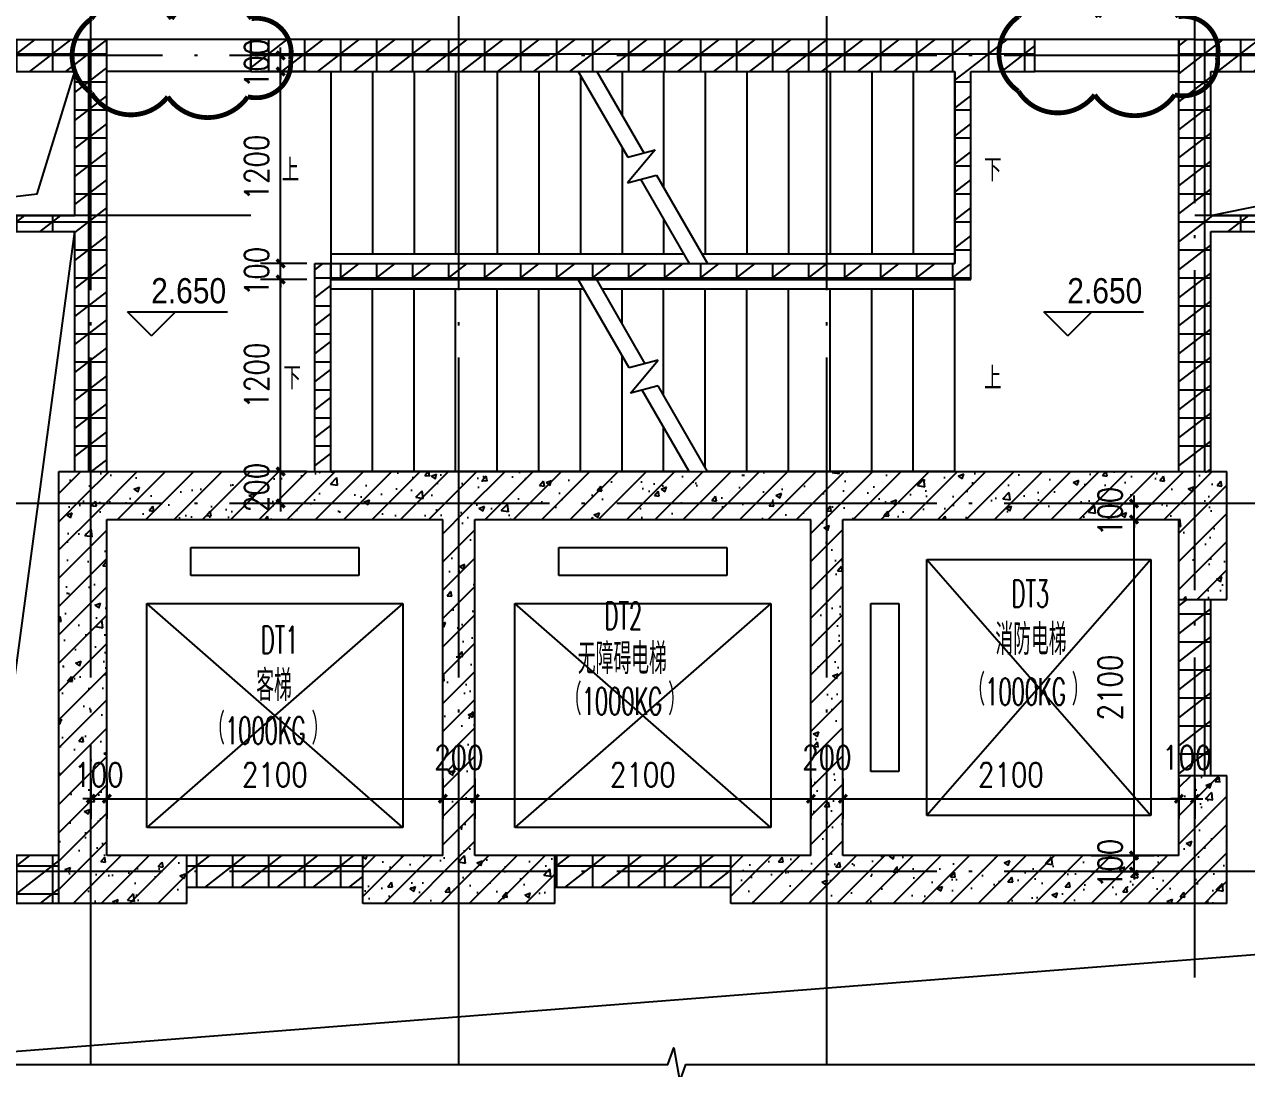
# Model space of a CAD drawing. Extents: x 718358 to 1668613, y -348838 to -159582.
# Drawn here: x 767048 to 774686, y -194992 to -188466 of the extents above; entities that cross this region are included whole.
import ezdxf

# ---------------------------------------------------------------- set-up
doc = ezdxf.new("R2010")
doc.units = 0
doc.header["$LTSCALE"] = 1000
doc.linetypes.add('DOTE', pattern=[2.42, 2, -0.2, 0.02, -0.2])
for name, color, linetype in [('变更', 6, 'Continuous'), ('建-墙体', 2, 'Continuous'), ('建-尺寸', 73, 'Continuous'), ('建-影线', 8, 'Continuous'), ('建-房间名', 7, 'Continuous'), ('建-柱子', 6, 'Continuous'), ('建-标高', 3, 'Continuous'), ('建-楼梯', 4, 'Continuous'), ('建-符号', 3, 'Continuous'), ('建-符号说明', 7, 'Continuous'), ('建-轴网', 14, 'DOTE'), ('建-门窗', 4, 'Continuous')]:
    doc.layers.add(name, color=color, linetype=linetype)
doc.styles.add('_TCH_DIM', font='gt单线西文.shx', dxfattribs={"width": 0.8, "bigfont": 'gt单线中文.shx'})
doc.styles.add('DIM_FONT', font='SIMPLEX.shx', dxfattribs={"width": 0.8, "bigfont": 'GBCBIG.shx'})
doc.dimstyles.new('DIMN50', dxfattribs={"dimscale": 0.5, "dimtxt": 300, "dimasz": 100, "dimexe": 250, "dimexo": 300, "dimgap": 150, "dimtad": 1, "dimdec": 0, "dimzin": 0, "dimdsep": 46, "dimtxsty": 'DIM_FONT', "dimblk": 'ARCHTICK', "dimcen": 0.09, "dimdle": 1, "dimclrt": 7, "dimazin": 2, "dimtfac": 1, "dimtdec": 0, "dimtix": 1, "dimtmove": 2, "dimatfit": 3, "dimldrblk": 'ARCHTICK', "dimfxl": 1, "dimtolj": 1, "dimtzin": 0, "dimarcsym": 0})
pattern_1 = [(0, (0, 0), (0, 175), []), (37.875, (200, 0), (-84.807639, 109.038328), []), (90, (200, 0), (-225, 1e-14), [])]
pattern_2 = [(45, (0, 0), (-88.388348, 88.388348), []), (50, (0, 0), (358.63009, -31.37607), [37.5, -412.5]), (355, (0, 0), (-69.37567, 376.09607), [30, -330]), (100.4514, (29.9, -2.6), (289.25469, 344.71977), [31.8701, -350.57106]), (46.1842, (0, 100), (533.62052, -82.7595), [56.25, -618.75]), (96.6356, (44.47, 93.1), (467.33135, 487.05894), [47.80514, -525.8565]), (351.1842, (0, 100), (467.33097, 487.0593), [45, -495]), (21, (50, 75), (298.45353, -201.30945), [37.5, -412.5]), (326, (50, 75), (121.65767, 362.57502), [30, -330]), (71.4514, (74.87, 58.22), (420.11131, 161.26525), [31.8701, -350.57106]), (37.5, (0, 0), (6.079928, 166.446927), [0, -326, 0, -335, 0, -331.25]), (7.5, (0, 0), (131.53477, 197.205856), [0, -191, 0, -318.5, 0, -126.25]), (327.5, (-111.5, 0), (266.911218, -11.277436), [0, -125, 0, -390, 0, -517.5]), (317.5, (-161.5, 0), (291.593085, 50.05249), [0, -162.5, 0, -259, 0, -367.5])]

# ---------------------------------------------------------------- blocks, each defined once
blk = doc.blocks.new('_ArchTick')
at = {"color": 0, "linetype": 'ByBlock', "const_width": 0.4}
blk.add_lwpolyline([(-0.5, -0.5), (0.5, 0.5)], dxfattribs=at)
blk = doc.blocks.new('*D991')
at = {"layer": 'Defpoints', "color": 0, "transparency": 16777216}
for p in [(767462.8, -193029.2), (767562.8, -193029.2), (767562.8, -193305.5)]:
    blk.add_point(p, dxfattribs=at)
at = {"layer": '建-尺寸', "color": 0, "lineweight": -2, "transparency": 16777216}
for p, q in [((767462.8, -193179.2), (767462.8, -193430.5)), ((767562.8, -193179.2), (767562.8, -193430.5)), ((767462.8, -193305.5), (767412.8, -193305.5)), ((767462.8, -193305.5), (767562.8, -193305.5)), ((767562.8, -193305.5), (767612.8, -193305.5))]:
    blk.add_line(p, q, dxfattribs=at)
at = {"layer": '建-尺寸', "color": 0, "lineweight": -2, "transparency": 16777216, "xscale": 50, "yscale": 50, "zscale": 50}
blk.add_blockref('_ArchTick', (767462.8, -193305.5), dxfattribs=at)
at = {"layer": '建-尺寸', "color": 0, "lineweight": -2, "transparency": 16777216, "xscale": 50, "yscale": 50, "zscale": 50, "rotation": 180}
blk.add_blockref('_ArchTick', (767562.8, -193305.5), dxfattribs=at)
at = {"layer": '建-尺寸', "color": 7, "transparency": 16777216, "insert": (767512.8, -193155.5), "char_height": 150, "attachment_point": 5, "style": 'DIM_FONT'}
blk.add_mtext('\\A1;100', dxfattribs=at)
blk = doc.blocks.new('*D992')
at = {"layer": 'Defpoints', "color": 0, "transparency": 16777216}
for p in [(767562.8, -193029.2), (769662.8, -193029.2), (769662.8, -193305.5)]:
    blk.add_point(p, dxfattribs=at)
at = {"layer": '建-尺寸', "color": 0, "lineweight": -2, "transparency": 16777216}
for p, q in [((767562.8, -193179.2), (767562.8, -193430.5)), ((769662.8, -193179.2), (769662.8, -193430.5)), ((767562.3, -193305.5), (769663.3, -193305.5))]:
    blk.add_line(p, q, dxfattribs=at)
at = {"layer": '建-尺寸', "color": 0, "lineweight": -2, "transparency": 16777216, "xscale": 50, "yscale": 50, "zscale": 50, "rotation": 180}
blk.add_blockref('_ArchTick', (767562.8, -193305.5), dxfattribs=at)
at = {"layer": '建-尺寸', "color": 0, "lineweight": -2, "transparency": 16777216, "xscale": 50, "yscale": 50, "zscale": 50}
blk.add_blockref('_ArchTick', (769662.8, -193305.5), dxfattribs=at)
at = {"layer": '建-尺寸', "color": 7, "transparency": 16777216, "insert": (768612.8, -193155.5), "char_height": 150, "attachment_point": 5, "style": 'DIM_FONT'}
blk.add_mtext('\\A1;2100', dxfattribs=at)
blk = doc.blocks.new('*D993')
at = {"layer": 'Defpoints', "color": 0, "transparency": 16777216}
for p in [(769662.8, -193029.2), (769862.8, -193029.2), (769862.8, -193305.5)]:
    blk.add_point(p, dxfattribs=at)
at = {"layer": '建-尺寸', "color": 0, "lineweight": -2, "transparency": 16777216}
for p, q in [((769662.8, -193179.2), (769662.8, -193430.5)), ((769862.8, -193179.2), (769862.8, -193430.5)), ((769662.3, -193305.5), (769863.3, -193305.5))]:
    blk.add_line(p, q, dxfattribs=at)
at = {"layer": '建-尺寸', "color": 0, "lineweight": -2, "transparency": 16777216, "xscale": 50, "yscale": 50, "zscale": 50, "rotation": 180}
blk.add_blockref('_ArchTick', (769662.8, -193305.5), dxfattribs=at)
at = {"layer": '建-尺寸', "color": 0, "lineweight": -2, "transparency": 16777216, "xscale": 50, "yscale": 50, "zscale": 50}
blk.add_blockref('_ArchTick', (769862.8, -193305.5), dxfattribs=at)
at = {"layer": '建-尺寸', "color": 7, "transparency": 16777216, "insert": (769762.8, -193048), "char_height": 150, "attachment_point": 5, "style": 'DIM_FONT'}
blk.add_mtext('\\A1;200', dxfattribs=at)
blk = doc.blocks.new('*D994')
at = {"layer": 'Defpoints', "color": 0, "transparency": 16777216}
for p in [(769862.8, -193029.2), (771962.8, -193029.2), (771962.8, -193305.5)]:
    blk.add_point(p, dxfattribs=at)
at = {"layer": '建-尺寸', "color": 0, "lineweight": -2, "transparency": 16777216}
for p, q in [((769862.8, -193179.2), (769862.8, -193430.5)), ((771962.8, -193179.2), (771962.8, -193430.5)), ((769862.3, -193305.5), (771963.3, -193305.5))]:
    blk.add_line(p, q, dxfattribs=at)
at = {"layer": '建-尺寸', "color": 0, "lineweight": -2, "transparency": 16777216, "xscale": 50, "yscale": 50, "zscale": 50, "rotation": 180}
blk.add_blockref('_ArchTick', (769862.8, -193305.5), dxfattribs=at)
at = {"layer": '建-尺寸', "color": 0, "lineweight": -2, "transparency": 16777216, "xscale": 50, "yscale": 50, "zscale": 50}
blk.add_blockref('_ArchTick', (771962.8, -193305.5), dxfattribs=at)
at = {"layer": '建-尺寸', "color": 7, "transparency": 16777216, "insert": (770912.8, -193155.5), "char_height": 150, "attachment_point": 5, "style": 'DIM_FONT'}
blk.add_mtext('\\A1;2100', dxfattribs=at)
blk = doc.blocks.new('*D995')
at = {"layer": 'Defpoints', "color": 0, "transparency": 16777216}
for p in [(771962.8, -193029.2), (772162.8, -193029.2), (772162.8, -193305.5)]:
    blk.add_point(p, dxfattribs=at)
at = {"layer": '建-尺寸', "color": 0, "lineweight": -2, "transparency": 16777216}
for p, q in [((771962.8, -193179.2), (771962.8, -193430.5)), ((772162.8, -193179.2), (772162.8, -193430.5)), ((771962.3, -193305.5), (772163.3, -193305.5))]:
    blk.add_line(p, q, dxfattribs=at)
at = {"layer": '建-尺寸', "color": 0, "lineweight": -2, "transparency": 16777216, "xscale": 50, "yscale": 50, "zscale": 50, "rotation": 180}
blk.add_blockref('_ArchTick', (771962.8, -193305.5), dxfattribs=at)
at = {"layer": '建-尺寸', "color": 0, "lineweight": -2, "transparency": 16777216, "xscale": 50, "yscale": 50, "zscale": 50}
blk.add_blockref('_ArchTick', (772162.8, -193305.5), dxfattribs=at)
at = {"layer": '建-尺寸', "color": 7, "transparency": 16777216, "insert": (772062.8, -193048), "char_height": 150, "attachment_point": 5, "style": 'DIM_FONT'}
blk.add_mtext('\\A1;200', dxfattribs=at)
blk = doc.blocks.new('*D996')
at = {"layer": 'Defpoints', "color": 0, "transparency": 16777216}
for p in [(772162.8, -193029.2), (774262.8, -193029.2), (774262.8, -193305.5)]:
    blk.add_point(p, dxfattribs=at)
at = {"layer": '建-尺寸', "color": 0, "lineweight": -2, "transparency": 16777216}
for p, q in [((772162.8, -193179.2), (772162.8, -193430.5)), ((774262.8, -193179.2), (774262.8, -193430.5)), ((772162.3, -193305.5), (774263.3, -193305.5))]:
    blk.add_line(p, q, dxfattribs=at)
at = {"layer": '建-尺寸', "color": 0, "lineweight": -2, "transparency": 16777216, "xscale": 50, "yscale": 50, "zscale": 50, "rotation": 180}
blk.add_blockref('_ArchTick', (772162.8, -193305.5), dxfattribs=at)
at = {"layer": '建-尺寸', "color": 0, "lineweight": -2, "transparency": 16777216, "xscale": 50, "yscale": 50, "zscale": 50}
blk.add_blockref('_ArchTick', (774262.8, -193305.5), dxfattribs=at)
at = {"layer": '建-尺寸', "color": 7, "transparency": 16777216, "insert": (773212.8, -193155.5), "char_height": 150, "attachment_point": 5, "style": 'DIM_FONT'}
blk.add_mtext('\\A1;2100', dxfattribs=at)
blk = doc.blocks.new('*D997')
at = {"layer": 'Defpoints', "color": 0, "transparency": 16777216}
for p in [(774262.8, -193029.2), (774362.8, -193029.2), (774362.8, -193305.5)]:
    blk.add_point(p, dxfattribs=at)
at = {"layer": '建-尺寸', "color": 0, "lineweight": -2, "transparency": 16777216}
for p, q in [((774262.8, -193179.2), (774262.8, -193430.5)), ((774362.8, -193179.2), (774362.8, -193430.5)), ((774262.8, -193305.5), (774212.8, -193305.5)), ((774262.8, -193305.5), (774362.8, -193305.5)), ((774362.8, -193305.5), (774412.8, -193305.5))]:
    blk.add_line(p, q, dxfattribs=at)
at = {"layer": '建-尺寸', "color": 0, "lineweight": -2, "transparency": 16777216, "xscale": 50, "yscale": 50, "zscale": 50}
blk.add_blockref('_ArchTick', (774262.8, -193305.5), dxfattribs=at)
at = {"layer": '建-尺寸', "color": 0, "lineweight": -2, "transparency": 16777216, "xscale": 50, "yscale": 50, "zscale": 50, "rotation": 180}
blk.add_blockref('_ArchTick', (774362.8, -193305.5), dxfattribs=at)
at = {"layer": '建-尺寸', "color": 7, "transparency": 16777216, "insert": (774312.8, -193048), "char_height": 150, "attachment_point": 5, "style": 'DIM_FONT'}
blk.add_mtext('\\A1;100', dxfattribs=at)
blk = doc.blocks.new('*D998')
at = {"layer": 'Defpoints', "color": 0, "transparency": 16777216}
for p in [(773565, -193660.3), (773982.3, -193660.3), (773565, -193760.4)]:
    blk.add_point(p, dxfattribs=at)
at = {"layer": '建-尺寸', "color": 0, "lineweight": -2, "transparency": 16777216}
for p, q in [((773982.3, -193660.3), (773982.3, -193610.3)), ((773715, -193660.3), (774107.3, -193660.3)), ((773982.3, -193760.4), (773982.3, -193660.3)), ((773715, -193760.4), (774107.3, -193760.4)), ((773982.3, -193760.4), (773982.3, -193810.4))]:
    blk.add_line(p, q, dxfattribs=at)
at = {"layer": '建-尺寸', "color": 0, "lineweight": -2, "transparency": 16777216, "xscale": 50, "yscale": 50, "zscale": 50}
for p, rotation in [((773982.3, -193660.3), 270), ((773982.3, -193760.4), 90)]:
    blk.add_blockref('_ArchTick', p, dxfattribs=dict(at, rotation=rotation))
at = {"layer": '建-尺寸', "color": 7, "transparency": 16777216, "insert": (773832.3, -193710.4), "char_height": 150, "attachment_point": 5, "rotation": 90, "style": 'DIM_FONT'}
blk.add_mtext('\\A1;100', dxfattribs=at)
blk = doc.blocks.new('*D999')
at = {"layer": 'Defpoints', "color": 0, "transparency": 16777216}
for p in [(773565, -191560.3), (773982.3, -191560.3), (773565, -193660.3)]:
    blk.add_point(p, dxfattribs=at)
at = {"layer": '建-尺寸', "color": 0, "lineweight": -2, "transparency": 16777216}
for p, q in [((773715, -191560.3), (774107.3, -191560.3)), ((773982.3, -193660.8), (773982.3, -191559.8)), ((773715, -193660.3), (774107.3, -193660.3))]:
    blk.add_line(p, q, dxfattribs=at)
at = {"layer": '建-尺寸', "color": 0, "lineweight": -2, "transparency": 16777216, "xscale": 50, "yscale": 50, "zscale": 50}
for p, rotation in [((773982.3, -191560.3), 90), ((773982.3, -193660.3), 270)]:
    blk.add_blockref('_ArchTick', p, dxfattribs=dict(at, rotation=rotation))
at = {"layer": '建-尺寸', "color": 7, "transparency": 16777216, "insert": (773832.3, -192610.3), "char_height": 150, "attachment_point": 5, "rotation": 90, "style": 'DIM_FONT'}
blk.add_mtext('\\A1;2100', dxfattribs=at)
blk = doc.blocks.new('*D1000')
at = {"layer": 'Defpoints', "color": 0, "transparency": 16777216}
for p in [(773565, -191460.1), (773982.3, -191460.1), (773565, -191560.3)]:
    blk.add_point(p, dxfattribs=at)
at = {"layer": '建-尺寸', "color": 0, "lineweight": -2, "transparency": 16777216}
for p, q in [((773715, -191460.1), (774107.3, -191460.1)), ((773982.3, -191460.1), (773982.3, -191410.1)), ((773982.3, -191560.3), (773982.3, -191460.1)), ((773715, -191560.3), (774107.3, -191560.3)), ((773982.3, -191560.3), (773982.3, -191610.3))]:
    blk.add_line(p, q, dxfattribs=at)
at = {"layer": '建-尺寸', "color": 0, "lineweight": -2, "transparency": 16777216, "xscale": 50, "yscale": 50, "zscale": 50}
for p, rotation in [((773982.3, -191460.1), 270), ((773982.3, -191560.3), 90)]:
    blk.add_blockref('_ArchTick', p, dxfattribs=dict(at, rotation=rotation))
at = {"layer": '建-尺寸', "color": 7, "transparency": 16777216, "insert": (773832.3, -191510.2), "char_height": 150, "attachment_point": 5, "rotation": 90, "style": 'DIM_FONT'}
blk.add_mtext('\\A1;100', dxfattribs=at)
blk = doc.blocks.new('*D1002')
at = {"layer": 'Defpoints', "color": 0, "transparency": 16777216}
for p in [(768649.1, -188660.1), (768962.8, -188660.1), (768962.8, -188760.1)]:
    blk.add_point(p, dxfattribs=at)
at = {"layer": '建-尺寸', "color": 0, "lineweight": -2, "transparency": 16777216}
for p, q in [((768649.1, -188660.1), (768649.1, -188610.1)), ((768812.8, -188660.1), (768524.1, -188660.1)), ((768649.1, -188760.1), (768649.1, -188660.1)), ((768812.8, -188760.1), (768524.1, -188760.1)), ((768649.1, -188760.1), (768649.1, -188810.1))]:
    blk.add_line(p, q, dxfattribs=at)
at = {"layer": '建-尺寸', "color": 0, "lineweight": -2, "transparency": 16777216, "xscale": 50, "yscale": 50, "zscale": 50}
for p, rotation in [((768649.1, -188660.1), 270), ((768649.1, -188760.1), 90)]:
    blk.add_blockref('_ArchTick', p, dxfattribs=dict(at, rotation=rotation))
at = {"layer": '建-尺寸', "color": 7, "transparency": 16777216, "insert": (768499.1, -188710.1), "char_height": 150, "attachment_point": 5, "rotation": 90, "style": 'DIM_FONT'}
blk.add_mtext('\\A1;100', dxfattribs=at)
blk = doc.blocks.new('*D1003')
at = {"layer": 'Defpoints', "color": 0, "transparency": 16777216}
for p in [(768649.1, -188760.1), (768962.8, -188760.1), (768962.8, -189960.1)]:
    blk.add_point(p, dxfattribs=at)
at = {"layer": '建-尺寸', "color": 0, "lineweight": -2, "transparency": 16777216}
for p, q in [((768812.8, -188760.1), (768524.1, -188760.1)), ((768649.1, -189960.6), (768649.1, -188759.6)), ((768812.8, -189960.1), (768524.1, -189960.1))]:
    blk.add_line(p, q, dxfattribs=at)
at = {"layer": '建-尺寸', "color": 0, "lineweight": -2, "transparency": 16777216, "xscale": 50, "yscale": 50, "zscale": 50}
for p, rotation in [((768649.1, -188760.1), 90), ((768649.1, -189960.1), 270)]:
    blk.add_blockref('_ArchTick', p, dxfattribs=dict(at, rotation=rotation))
at = {"layer": '建-尺寸', "color": 7, "transparency": 16777216, "insert": (768499.1, -189360.1), "char_height": 150, "attachment_point": 5, "rotation": 90, "style": 'DIM_FONT'}
blk.add_mtext('\\A1;1200', dxfattribs=at)
blk = doc.blocks.new('*D1004')
at = {"layer": 'Defpoints', "color": 0, "transparency": 16777216}
for p in [(768649.1, -189960.1), (768962.8, -189960.1), (768962.8, -190060.1)]:
    blk.add_point(p, dxfattribs=at)
at = {"layer": '建-尺寸', "color": 0, "lineweight": -2, "transparency": 16777216}
for p, q in [((768649.1, -189960.1), (768649.1, -189910.1)), ((768812.8, -189960.1), (768524.1, -189960.1)), ((768649.1, -190060.1), (768649.1, -189960.1)), ((768812.8, -190060.1), (768524.1, -190060.1)), ((768649.1, -190060.1), (768649.1, -190110.1))]:
    blk.add_line(p, q, dxfattribs=at)
at = {"layer": '建-尺寸', "color": 0, "lineweight": -2, "transparency": 16777216, "xscale": 50, "yscale": 50, "zscale": 50}
for p, rotation in [((768649.1, -189960.1), 270), ((768649.1, -190060.1), 90)]:
    blk.add_blockref('_ArchTick', p, dxfattribs=dict(at, rotation=rotation))
at = {"layer": '建-尺寸', "color": 7, "transparency": 16777216, "insert": (768499.1, -190010.1), "char_height": 150, "attachment_point": 5, "rotation": 90, "style": 'DIM_FONT'}
blk.add_mtext('\\A1;100', dxfattribs=at)
blk = doc.blocks.new('*D1005')
at = {"layer": 'Defpoints', "color": 0, "transparency": 16777216}
for p in [(768649.1, -190060.1), (768962.8, -190060.1), (768962.8, -191260.3)]:
    blk.add_point(p, dxfattribs=at)
at = {"layer": '建-尺寸', "color": 0, "lineweight": -2, "transparency": 16777216}
for p, q in [((768812.8, -190060.1), (768524.1, -190060.1)), ((768649.1, -191260.8), (768649.1, -190059.6)), ((768812.8, -191260.3), (768524.1, -191260.3))]:
    blk.add_line(p, q, dxfattribs=at)
at = {"layer": '建-尺寸', "color": 0, "lineweight": -2, "transparency": 16777216, "xscale": 50, "yscale": 50, "zscale": 50}
for p, rotation in [((768649.1, -190060.1), 90), ((768649.1, -191260.3), 270)]:
    blk.add_blockref('_ArchTick', p, dxfattribs=dict(at, rotation=rotation))
at = {"layer": '建-尺寸', "color": 7, "transparency": 16777216, "insert": (768499.1, -190660.2), "char_height": 150, "attachment_point": 5, "rotation": 90, "style": 'DIM_FONT'}
blk.add_mtext('\\A1;1200', dxfattribs=at)
blk = doc.blocks.new('*D1006')
at = {"layer": 'Defpoints', "color": 0, "transparency": 16777216}
for p in [(768649.1, -191260.3), (768962.8, -191260.3), (768962.8, -191460.1)]:
    blk.add_point(p, dxfattribs=at)
at = {"layer": '建-尺寸', "color": 0, "lineweight": -2, "transparency": 16777216}
for p, q in [((768649.1, -191260.3), (768649.1, -191210.3)), ((768812.8, -191260.3), (768524.1, -191260.3)), ((768649.1, -191460.1), (768649.1, -191260.3)), ((768812.8, -191460.1), (768524.1, -191460.1)), ((768649.1, -191460.1), (768649.1, -191510.1))]:
    blk.add_line(p, q, dxfattribs=at)
at = {"layer": '建-尺寸', "color": 0, "lineweight": -2, "transparency": 16777216, "xscale": 50, "yscale": 50, "zscale": 50}
for p, rotation in [((768649.1, -191260.3), 270), ((768649.1, -191460.1), 90)]:
    blk.add_blockref('_ArchTick', p, dxfattribs=dict(at, rotation=rotation))
at = {"layer": '建-尺寸', "color": 7, "transparency": 16777216, "insert": (768499.1, -191360.2), "char_height": 150, "attachment_point": 5, "rotation": 90, "style": 'DIM_FONT'}
blk.add_mtext('\\A1;200', dxfattribs=at)

msp = doc.modelspace()

# ---------------------------------------------------------------- hatches: boundary and pattern name
at = {"layer": '建-影线'}
h = msp.add_hatch(dxfattribs=at)
h.set_pattern_fill('空心砖', color=256, scale=50, style=0)
h.set_pattern_definition(pattern_1)
h.paths.add_polyline_path([(766762.8, -188560.1), (766762.8, -188760.1), (767362.8, -188760.1), (767462.8, -188693.5), (767462.8, -188560.1)])
h = msp.add_hatch(dxfattribs=at)
h.set_pattern_fill('空心砖', color=256, scale=50, style=0)
h.set_pattern_definition(pattern_1)
h.paths.add_polyline_path([(767562.8, -188760.1), (767562.8, -188560.1), (767462.8, -188560.1), (767462.8, -188693.5)])
h = msp.add_hatch(dxfattribs=at)
h.set_pattern_fill('空心砖', color=256, scale=50, style=0)
h.set_pattern_definition(pattern_1)
h.paths.add_polyline_path([(772862.8, -188560.1), (768462.8, -188560.1), (768462.8, -188760.1), (772862.8, -188760.1), (772896.2, -188693.5)])
h = msp.add_hatch(dxfattribs=at)
h.set_pattern_fill('空心砖', color=256, scale=50, style=0)
h.set_pattern_definition(pattern_1)
h.paths.add_polyline_path([(772962.8, -188760.1), (773362.8, -188760.1), (773362.8, -188560.1), (772862.8, -188560.1), (772896.2, -188693.5)])
h = msp.add_hatch(dxfattribs=at)
h.set_pattern_fill('空心砖', color=256, scale=50, style=0)
h.set_pattern_definition(pattern_1)
h.paths.add_polyline_path([(774362.8, -188560.1), (774262.8, -188560.1), (774262.8, -188760.1), (774362.8, -188693.5)])
h = msp.add_hatch(dxfattribs=at)
h.set_pattern_fill('空心砖', color=256, scale=50, style=0)
h.set_pattern_definition(pattern_1)
h.paths.add_polyline_path([(774362.8, -188693.5), (774462.8, -188760.1), (775262.8, -188760.1), (775329.5, -188693.5), (775362.8, -188560.1), (774362.8, -188560.1)])
h = msp.add_hatch(dxfattribs=at)
h.set_pattern_fill('空心砖', color=256, scale=50, style=0)
h.set_pattern_definition(pattern_1)
h.paths.add_polyline_path([(767429.5, -189693.5), (767562.8, -189660.1), (767562.8, -188760.1), (767462.8, -188693.5), (767362.8, -188760.1), (767362.8, -189660.1)])
h = msp.add_hatch(dxfattribs=at)
h.set_pattern_fill('空心砖', color=256, scale=50, style=0)
h.set_pattern_definition(pattern_1)
h.paths.add_polyline_path([(772862.8, -189960.1), (772962.8, -190060.1), (772962.8, -188760.1), (772896.2, -188693.5), (772862.8, -188760.1)])
h = msp.add_hatch(dxfattribs=at)
h.set_pattern_fill('空心砖', color=256, scale=50, style=0)
h.set_pattern_definition(pattern_1)
h.paths.add_polyline_path([(774396.2, -189693.5), (774462.8, -189660.1), (774462.8, -188760.1), (774362.8, -188693.5), (774262.8, -188760.1), (774262.8, -189660.1)])
h = msp.add_hatch(dxfattribs=at)
h.set_pattern_fill('空心砖', color=256, scale=50, style=0)
h.set_pattern_definition(pattern_1)
h.paths.add_polyline_path([(765962.8, -189660.1), (765962.8, -189760.1), (767362.8, -189760.1), (767429.5, -189693.5), (767362.8, -189660.1)])
h = msp.add_hatch(dxfattribs=at)
h.set_pattern_fill('空心砖', color=256, scale=50, style=0)
h.set_pattern_definition(pattern_1)
h.paths.add_polyline_path([(767362.8, -191260.3), (767562.8, -191260.3), (767562.8, -189660.1), (767429.5, -189693.5), (767362.8, -189760.1)])
h = msp.add_hatch(dxfattribs=at)
h.set_pattern_fill('空心砖', color=256, scale=50, style=0)
h.set_pattern_definition(pattern_1)
h.paths.add_polyline_path([(774262.8, -191260.3), (774462.8, -191260.3), (774462.8, -189760.1), (774396.2, -189693.5), (774262.8, -189660.1)])
h = msp.add_hatch(dxfattribs=at)
h.set_pattern_fill('空心砖', color=256, scale=50, style=0)
h.set_pattern_definition(pattern_1)
h.paths.add_polyline_path([(774396.2, -189693.5), (774462.8, -189760.1), (775362.8, -189760.1), (775329.5, -189693.5), (775262.8, -189660.1), (774462.8, -189660.1)])
h = msp.add_hatch(dxfattribs=at)
h.set_pattern_fill('空心砖', color=256, scale=50, style=0)
h.set_pattern_definition(pattern_1)
h.paths.add_polyline_path([(768862.8, -191260.3), (768962.8, -191260.3), (768962.8, -189960.1), (768862.8, -189960.1)])
h = msp.add_hatch(dxfattribs=at)
h.set_pattern_fill('空心砖', color=256, scale=50, style=0)
h.set_pattern_definition(pattern_1)
h.paths.add_polyline_path([(768962.8, -190060.1), (772962.8, -190060.1), (772862.8, -189960.1), (768962.8, -189960.1)])
h = msp.add_hatch(dxfattribs=at)
h.set_pattern_fill('钢筋混凝土', color=256, scale=50, style=0)
h.set_pattern_definition(pattern_2)
h.paths.add_polyline_path([(767262.8, -193960.3), (767562.8, -193660.3), (767562.8, -191560.3), (767262.8, -191260.3)])
h = msp.add_hatch(dxfattribs=at)
h.set_pattern_fill('钢筋混凝土', color=256, scale=50, style=0)
h.set_pattern_definition(pattern_2)
h.paths.add_polyline_path([(767262.8, -191260.3), (767562.8, -191560.3), (768862.8, -191560.3), (768862.8, -191260.3)])
h = msp.add_hatch(dxfattribs=at)
h.set_pattern_fill('钢筋混凝土', color=256, scale=50, style=0)
h.set_pattern_definition(pattern_2)
h.paths.add_polyline_path([(768862.8, -191260.3), (768862.8, -191560.3), (769662.8, -191560.3), (769762.9, -191460.3), (769763.1, -191260.3)])
h = msp.add_hatch(dxfattribs=at)
h.set_pattern_fill('钢筋混凝土', color=256, scale=50, style=0)
h.set_pattern_definition(pattern_2)
h.paths.add_polyline_path([(769762.9, -191460.3), (769862.8, -191560.3), (771962.8, -191560.3), (772062.9, -191460.3), (772063.1, -191260.3), (769763.1, -191260.3)])
h = msp.add_hatch(dxfattribs=at)
h.set_pattern_fill('钢筋混凝土', color=256, scale=50, style=0)
h.set_pattern_definition(pattern_2)
h.paths.add_polyline_path([(772062.9, -191460.3), (772162.8, -191560.3), (774262.8, -191560.3), (774562.8, -191260.3), (772063.1, -191260.3)])
h = msp.add_hatch(dxfattribs=at)
h.set_pattern_fill('钢筋混凝土', color=256, scale=50, style=0)
h.set_pattern_definition(pattern_2)
h.paths.add_polyline_path([(774562.8, -192060.1), (774562.8, -191260.3), (774262.8, -191560.3), (774262.8, -192060.1)])
h = msp.add_hatch(dxfattribs=at)
h.set_pattern_fill('钢筋混凝土', color=256, scale=50, style=0)
h.set_pattern_definition(pattern_2)
h.paths.add_polyline_path([(769762.9, -193760.3), (769862.8, -193660.3), (769862.8, -191560.3), (769762.9, -191460.3), (769662.8, -191560.3), (769662.8, -193660.3)])
h = msp.add_hatch(dxfattribs=at)
h.set_pattern_fill('钢筋混凝土', color=256, scale=50, style=0)
h.set_pattern_definition(pattern_2)
h.paths.add_polyline_path([(772062.9, -193760.3), (772162.8, -193660.3), (772162.8, -191560.3), (772062.9, -191460.3), (771962.8, -191560.3), (771962.8, -193660.3)])
h = msp.add_hatch(dxfattribs=at)
h.set_pattern_fill('空心砖', color=256, scale=50, style=0)
h.set_pattern_definition(pattern_1)
h.paths.add_polyline_path([(774262.8, -193160.1), (774462.8, -193160.1), (774462.8, -192060.1), (774262.8, -192060.1)])
h = msp.add_hatch(dxfattribs=at)
h.set_pattern_fill('钢筋混凝土', color=256, scale=50, style=0)
h.set_pattern_definition(pattern_2)
h.paths.add_polyline_path([(774262.8, -193660.3), (774562.8, -193960.3), (774562.8, -193160.1), (774262.8, -193160.1)])
h = msp.add_hatch(dxfattribs=at)
h.set_pattern_fill('空心砖', color=256, scale=50, style=0)
h.set_pattern_definition(pattern_1)
h.paths.add_polyline_path([(765962.8, -193660.1), (765962.8, -193960.1), (767262.8, -193960.1), (767262.8, -193660.1)])
h = msp.add_hatch(dxfattribs=at)
h.set_pattern_fill('钢筋混凝土', color=256, scale=50, style=0)
h.set_pattern_definition(pattern_2)
h.paths.add_polyline_path([(768062.8, -193660.3), (767562.8, -193660.3), (767262.8, -193960.3), (768062.8, -193960.3)])
h = msp.add_hatch(dxfattribs=at)
h.set_pattern_fill('空心砖', color=256, scale=50, style=0)
h.set_pattern_definition(pattern_1)
h.paths.add_polyline_path([(769162.8, -193860.3), (769162.8, -193660.3), (768062.8, -193660.3), (768062.8, -193860.3)])
h = msp.add_hatch(dxfattribs=at)
h.set_pattern_fill('钢筋混凝土', color=256, scale=50, style=0)
h.set_pattern_definition(pattern_2)
h.paths.add_polyline_path([(769762.9, -193760.3), (769662.8, -193660.3), (769162.8, -193660.3), (769162.8, -193960.3), (769763.1, -193960.3)])
h = msp.add_hatch(dxfattribs=at)
h.set_pattern_fill('钢筋混凝土', color=256, scale=50, style=0)
h.set_pattern_definition(pattern_2)
h.paths.add_polyline_path([(770362.8, -193660.3), (769862.8, -193660.3), (769762.9, -193760.3), (769763.1, -193960.3), (770362.8, -193960.3)])
h = msp.add_hatch(dxfattribs=at)
h.set_pattern_fill('空心砖', color=256, scale=50, style=0)
h.set_pattern_definition(pattern_1)
h.paths.add_polyline_path([(771462.8, -193860.3), (771462.8, -193660.3), (770362.8, -193660.3), (770362.8, -193860.3)])
h = msp.add_hatch(dxfattribs=at)
h.set_pattern_fill('钢筋混凝土', color=256, scale=50, style=0)
h.set_pattern_definition(pattern_2)
h.paths.add_polyline_path([(772062.9, -193760.3), (771962.8, -193660.3), (771462.8, -193660.3), (771462.8, -193960.3), (772063.1, -193960.3)])
h = msp.add_hatch(dxfattribs=at)
h.set_pattern_fill('钢筋混凝土', color=256, scale=50, style=0)
h.set_pattern_definition(pattern_2)
h.paths.add_polyline_path([(774562.8, -193960.3), (774262.8, -193660.3), (772162.8, -193660.3), (772062.9, -193760.3), (772063.1, -193960.3)])

# ---------------------------------------------------------------- linework, layer by layer
at = {"layer": '变更', "const_width": 30}
for points in [[(773259.5, -188418, -0.520567), (773759.5, -188418, -0.520567), (774259.5, -188418, -0.520567), (774504, -188673.5, -0.520567), (774236.5, -188906, -0.520567), (773736.5, -188906, -0.520567), (773259.5, -188883, -0.520567)], [(767466.5, -188430, -0.520567), (767966.5, -188430, -0.520567), (768466.5, -188430, -0.520567), (768711, -188685.5, -0.520567), (768443.5, -188918, -0.520567), (767943.5, -188918, -0.520567), (767466.5, -188895, -0.520567)]]:
    msp.add_lwpolyline(points, format="xyb", close=True, dxfattribs=at)
at = {"layer": '建-墙体'}
for p, q in [((766762.8, -188560.1), (767462.8, -188560.1)), ((767562.8, -188560.1), (767462.8, -188560.1)), ((768462.8, -188560.1), (767562.8, -188560.1)), ((767562.8, -188760.1), (767562.8, -188560.1)), ((772862.8, -188560.1), (768462.8, -188560.1)), ((768462.8, -188560.1), (768462.8, -188760.1)), ((773362.8, -188560.1), (772862.8, -188560.1)), ((774262.8, -188560.1), (773362.8, -188560.1)), ((773362.8, -188760.1), (773362.8, -188560.1)), ((774362.8, -188560.1), (774262.8, -188560.1)), ((774262.8, -188560.1), (774262.8, -188760.1)), ((774362.8, -188560.1), (775362.8, -188560.1)), ((766762.8, -188760.1), (767362.8, -188760.1)), ((767362.8, -189660.1), (767362.8, -188760.1)), ((768462.8, -188760.1), (767562.8, -188760.1)), ((767562.8, -189660.1), (767562.8, -188760.1)), ((768462.8, -188760.1), (772862.8, -188760.1)), ((772862.8, -189960.1), (772862.8, -188760.1)), ((772962.8, -190060.1), (772962.8, -188760.1)), ((772962.8, -188760.1), (773362.8, -188760.1)), ((774262.8, -188760.1), (773362.8, -188760.1)), ((774262.8, -189660.1), (774262.8, -188760.1)), ((774462.8, -189660.1), (774462.8, -188760.1)), ((774462.8, -188760.1), (775262.8, -188760.1)), ((765962.8, -189660.1), (767362.8, -189660.1)), ((767562.8, -191260.3), (767562.8, -189660.1)), ((774262.8, -191260.3), (774262.8, -189660.1)), ((774462.8, -189660.1), (775262.8, -189660.1)), ((765962.8, -189760.1), (767362.8, -189760.1)), ((767362.8, -191260.3), (767362.8, -189760.1)), ((774462.8, -191260.3), (774462.8, -189760.1)), ((774462.8, -189760.1), (775362.8, -189760.1)), ((768862.8, -191260.3), (768862.8, -189960.1)), ((768862.8, -189960.1), (768962.8, -189960.1)), ((768962.8, -189960.1), (772862.8, -189960.1)), ((768962.8, -189960.1), (768962.8, -190060.1)), ((768962.8, -191260.3), (768962.8, -189960.1)), ((768962.8, -190060.1), (772962.8, -190060.1)), ((774262.8, -193160.1), (774262.8, -192060.1)), ((774462.8, -193160.1), (774462.8, -192060.1)), ((767262.8, -193660.1), (765962.8, -193660.1)), ((769162.8, -193660.3), (768062.8, -193660.3)), ((771462.8, -193660.3), (770362.8, -193660.3)), ((769162.8, -193860.3), (768062.8, -193860.3)), ((771462.8, -193860.3), (770362.8, -193860.3)), ((767262.8, -193960.1), (765962.8, -193960.1))]:
    msp.add_line(p, q, dxfattribs=at)
at = {"layer": '建-影线'}
for points in [[(765985.1, -189660.1), (767128, -189524), (767362.8, -188760.1)], [(774462.8, -189660.1), (775126.4, -189524), (775262.8, -188760.1)], [(776462.8, -189760.1), (775590.3, -194213.9), (765962.7, -194967.3)], [(765962.8, -193660.1), (766873.8, -193384.7), (767362.8, -189760.1)]]:
    msp.add_lwpolyline(points, dxfattribs=at)
at = {"layer": '建-柱子'}
for p, q in [((767262.8, -193960.3), (767262.8, -191260.3)), ((767262.8, -191260.3), (768862.8, -191260.3)), ((768862.8, -191260.3), (769763.1, -191260.3)), ((769763.1, -191260.3), (772063.1, -191260.3)), ((772063.1, -191260.3), (774562.8, -191260.3)), ((774562.8, -192060.1), (774562.8, -191260.3)), ((767562.8, -193660.3), (767562.8, -191560.3)), ((767562.8, -191560.3), (768862.8, -191560.3)), ((768862.8, -191560.3), (769662.8, -191560.3)), ((769662.8, -193660.3), (769662.8, -191560.3)), ((769862.8, -193660.3), (769862.8, -191560.3)), ((769862.8, -191560.3), (771962.8, -191560.3)), ((771962.8, -193660.3), (771962.8, -191560.3)), ((772162.8, -193660.3), (772162.8, -191560.3)), ((772162.8, -191560.3), (774262.8, -191560.3)), ((774262.8, -192060.1), (774262.8, -191560.3)), ((774262.8, -192060.1), (774562.8, -192060.1)), ((774262.8, -193660.3), (774262.8, -193160.1)), ((774262.8, -193160.1), (774562.8, -193160.1)), ((774562.8, -193960.3), (774562.8, -193160.1)), ((768062.8, -193660.3), (767562.8, -193660.3)), ((768062.8, -193960.3), (768062.8, -193660.3)), ((769662.8, -193660.3), (769162.8, -193660.3)), ((769162.8, -193960.3), (769162.8, -193660.3)), ((770362.8, -193660.3), (769862.8, -193660.3)), ((770362.8, -193960.3), (770362.8, -193660.3)), ((771962.8, -193660.3), (771462.8, -193660.3)), ((771462.8, -193960.3), (771462.8, -193660.3)), ((774262.8, -193660.3), (772162.8, -193660.3)), ((768062.8, -193960.3), (767262.8, -193960.3)), ((769763.1, -193960.3), (769162.8, -193960.3)), ((770362.8, -193960.3), (769763.1, -193960.3)), ((772063.1, -193960.3), (771462.8, -193960.3)), ((774562.8, -193960.3), (772063.1, -193960.3))]:
    msp.add_line(p, q, dxfattribs=at)
at = {"layer": '建-标高'}
for p, q in [((767842.8, -190411.5), (767692.8, -190261.5)), ((767692.8, -190261.5), (768316.1, -190261.5)), ((767842.8, -190411.5), (767992.8, -190261.5)), ((773568.5, -190411.5), (773418.5, -190261.5)), ((773418.5, -190261.5), (774041.8, -190261.5)), ((773568.5, -190411.5), (773718.5, -190261.5))]:
    msp.add_line(p, q, dxfattribs=at)
at = {"layer": '建-楼梯'}
for p, q in [((768962.8, -188760.1), (770508.7, -188760.1)), ((768962.8, -188760.1), (768962.8, -189900.1)), ((769222.8, -188760.1), (769222.8, -189900.1)), ((769482.8, -188760.1), (769482.8, -189900.1)), ((769742.8, -188760.1), (769742.8, -189900.1)), ((770002.8, -188760.1), (770002.8, -189900.1)), ((770262.8, -188760.1), (770262.8, -189900.1)), ((770508.7, -188760.1), (770817.9, -189295.7)), ((770522.8, -188784.6), (770522.8, -189900.1)), ((770624.2, -188760.1), (772862.8, -188760.1)), ((770624.2, -188760.1), (770917.9, -189268.9)), ((770782.8, -188760.1), (770782.8, -189035)), ((771042.8, -188760.1), (771042.8, -189485.3)), ((771302.8, -188760.1), (771302.8, -189900.1)), ((771562.8, -188760.1), (771562.8, -189900.1)), ((771822.8, -188760.1), (771822.8, -189900.1)), ((772082.8, -188760.1), (772082.8, -189900.1)), ((772342.8, -188760.1), (772342.8, -189900.1)), ((772602.8, -188760.1), (772602.8, -189900.1)), ((772862.8, -188760.1), (772862.8, -189900.1)), ((770782.8, -189235), (770782.8, -189900.1)), ((770990.3, -189249.5), (770817.4, -189455.6)), ((770817.9, -189295.7), (770990.3, -189249.5)), ((770817.4, -189455.6), (770997.8, -189407.2)), ((770997.8, -189407.2), (771317, -189960.1)), ((770897.8, -189434), (771201.5, -189960.1)), ((771042.8, -189685.3), (771042.8, -189900.1)), ((768962.8, -189900.1), (768962.8, -189960.1)), ((768962.8, -189900.1), (771166.9, -189900.1)), ((768962.8, -189900.1), (768962.8, -189960.1)), ((771282.3, -189900.1), (772862.8, -189900.1)), ((772862.8, -189900.1), (772862.8, -189960.1)), ((772862.8, -189900.1), (772862.8, -189960.1)), ((768962.8, -189960.1), (771201.5, -189960.1)), ((768962.8, -189960.1), (771201.5, -189960.1)), ((771317, -189960.1), (772862.8, -189960.1)), ((771317, -189960.1), (772862.8, -189960.1)), ((770508.7, -190060.1), (768962.8, -190060.1)), ((768962.8, -190120.1), (768962.8, -190060.1)), ((770508.7, -190060.1), (768962.8, -190060.1)), ((768962.8, -190120.1), (768962.8, -190060.1)), ((770827.9, -190613), (770508.7, -190060.1)), ((772862.8, -190060.1), (770624.2, -190060.1)), ((770927.9, -190586.2), (770624.2, -190060.1)), ((772862.8, -190060.1), (770624.2, -190060.1)), ((772862.8, -190120.1), (772862.8, -190060.1)), ((772862.8, -190120.1), (772862.8, -190060.1)), ((768962.8, -191260.1), (768962.8, -190120.1)), ((770543.3, -190120.1), (768962.8, -190120.1)), ((769222.8, -191260.1), (769222.8, -190120.1)), ((769482.8, -191260.1), (769482.8, -190120.1)), ((769742.8, -191260.1), (769742.8, -190120.1)), ((770002.8, -191260.1), (770002.8, -190120.1)), ((770262.8, -191260.1), (770262.8, -190120.1)), ((770522.8, -191260.1), (770522.8, -190120.1)), ((772862.8, -190120.1), (770658.8, -190120.1)), ((770782.8, -190335), (770782.8, -190120.1)), ((771042.8, -190785.3), (771042.8, -190120.1)), ((771302.8, -191235.6), (771302.8, -190120.1)), ((771562.8, -191260.1), (771562.8, -190120.1)), ((771822.8, -191260.1), (771822.8, -190120.1)), ((772082.8, -191260.1), (772082.8, -190120.1)), ((772342.8, -191260.1), (772342.8, -190120.1)), ((772602.8, -191260.1), (772602.8, -190120.1)), ((772862.8, -191260.1), (772862.8, -190120.1)), ((770782.8, -191260.1), (770782.8, -190535)), ((771008.3, -190564.7), (770827.9, -190613)), ((770835.4, -190770.7), (771008.3, -190564.7)), ((771007.7, -190724.5), (770835.4, -190770.7)), ((771201.5, -191260.1), (770907.7, -190751.3)), ((771317, -191260.1), (771007.7, -190724.5)), ((771042.8, -191260.1), (771042.8, -190985.3)), ((771201.5, -191260.1), (768962.8, -191260.1)), ((772862.8, -191260.1), (771317, -191260.1)), ((768087.8, -191910.1), (768087.8, -191735.1)), ((768087.8, -191735.1), (769137.8, -191735.1)), ((769137.8, -191735.1), (769137.8, -191910.1)), ((770387.8, -191910.1), (770387.8, -191735.1)), ((770387.8, -191735.1), (771437.8, -191735.1)), ((771437.8, -191735.1), (771437.8, -191910.1)), ((772687.8, -191810.1), (774087.8, -191810.1)), ((772687.8, -193410.1), (772687.8, -191810.1)), ((772687.8, -191810.1), (774087.8, -193410.1)), ((774087.8, -191810.1), (772687.8, -193410.1)), ((774087.8, -191810.1), (774087.8, -193410.1)), ((769137.8, -191910.1), (768087.8, -191910.1)), ((771437.8, -191910.1), (770387.8, -191910.1)), ((767812.8, -193485.1), (767812.8, -192085.1)), ((767812.8, -192085.1), (769412.8, -192085.1)), ((769412.8, -192085.1), (767812.8, -193485.1)), ((769412.8, -193485.1), (767812.8, -192085.1)), ((769412.8, -192085.1), (769412.8, -193485.1)), ((770112.8, -193485.1), (770112.8, -192085.1)), ((770112.8, -192085.1), (771712.8, -192085.1)), ((771712.8, -192085.1), (770112.8, -193485.1)), ((771712.8, -193485.1), (770112.8, -192085.1)), ((771712.8, -192085.1), (771712.8, -193485.1)), ((772337.8, -192085.1), (772512.8, -192085.1)), ((772337.8, -193135.1), (772337.8, -192085.1)), ((772512.8, -192085.1), (772512.8, -193135.1)), ((772512.8, -193135.1), (772337.8, -193135.1)), ((774087.8, -193410.1), (772687.8, -193410.1)), ((769412.8, -193485.1), (767812.8, -193485.1)), ((771712.8, -193485.1), (770112.8, -193485.1))]:
    msp.add_line(p, q, dxfattribs=at)
at = {"layer": '建-符号'}
for points in [[(768832.8, -189360.1, 0, 0, 0), (770632.8, -189360.1, 40, 0, 0), (770782.8, -189360.1, 0, 0, 0)], [(772992.8, -189360.1, 0, 0, 0), (771192.8, -189360.1, 40, 0, 0), (771042.8, -189360.1, 0, 0, 0)], [(768832.8, -190660.1, 0, 0, 0), (770632.8, -190660.1, 40, 0, 0), (770782.8, -190660.1, 0, 0, 0)], [(772992.8, -190660.1, 0, 0, 0), (771192.8, -190660.1, 40, 0, 0), (771042.8, -190660.1, 0, 0, 0)]]:
    msp.add_lwpolyline(points, format="xyseb", dxfattribs=at)
msp.add_lwpolyline([(764659.5, -194967.3), (771068.4, -194967.3), (771106.7, -194862.3), (771143.7, -195072.3), (771180.9, -194967.3), (777589.9, -194967.3)], dxfattribs=at)
at = {"layer": '建-轴网'}
for p, q in [((767462.8, -194967.3), (767462.8, -188052.4)), ((769762.8, -194967.3), (769762.8, -188052.4)), ((772062.8, -194967.3), (772062.8, -188052.4)), ((774362.8, -194422.3), (774362.8, -188052.4)), ((777589.9, -188660.1), (764659.5, -188660.1)), ((768462.8, -189660.1), (764762.8, -189660.1)), ((777445.7, -189660.1), (774362.8, -189660.1)), ((777589.9, -191460.1), (764659.5, -191460.1)), ((777589.9, -193760.1), (764659.5, -193760.1))]:
    msp.add_line(p, q, dxfattribs=at)
at = {"layer": '建-门窗'}
for p, q in [((767562.8, -188760.1), (767562.8, -188560.1)), ((768462.8, -188760.1), (768462.8, -188560.1)), ((773362.8, -188760.1), (773362.8, -188560.1)), ((774262.8, -188760.1), (774262.8, -188560.1))]:
    msp.add_line(p, q, dxfattribs=at)

# ---------------------------------------------------------------- texts
at = {"layer": '建-房间名', "style": 'DIM_FONT'}
for s, height, width, p in [('DT3', 170, 0.564706, (773217.6, -192108.9)), ('DT2', 170, 0.564706, (770674.1, -192247.6)), ('DT1', 170, 0.564706, (768525.8, -192397.3)), ('消防电梯', 192.91, 0.8, (773115.9, -192406.4)), ('无障碍电梯', 192.91, 0.8, (770506.6, -192526.8)), ('客梯', 192.91, 0.8, (768496.4, -192694.7)), ('（', 192.9, 0.8, (772940.9, -192721.3)), ('1000KG', 170, 0.564706, (773053.2, -192721.3)), ('）', 192.9, 0.8, (773592.6, -192721.3)), ('（', 192.9, 0.8, (770419.1, -192781.2)), ('1000KG', 170, 0.564706, (770531.5, -192781.2)), ('）', 192.9, 0.8, (771070.9, -192781.2)), ('（', 192.9, 0.8, (768190.1, -192964.6)), ('）', 192.9, 0.8, (768841.9, -192964.6)), ('1000KG', 170, 0.564706, (768302.4, -192964.6))]:
    msp.add_text(s, height=height, dxfattribs=dict(at, width=width)).set_placement(p)
at = {"layer": '建-标高', "style": '_TCH_DIM', "width": 0.888889}
for p in [(767839.8, -190209), (773565.4, -190209)]:
    msp.add_text('2.650', height=157.5, dxfattribs=at).set_placement(p)
at = {"layer": '建-符号说明', "style": '_TCH_DIM', "width": 0.8}
for s, p in [('上', (768655.8, -189447.6)), ('下', (773045.3, -189447.6)), ('下', (768666.8, -190747.6)), ('上', (773045.3, -190747.6))]:
    msp.add_text(s, height=143.3, dxfattribs=at).set_placement(p)

# ---------------------------------------------------------------- dimensions: what is measured, and where the dimension line sits
at = {"layer": '建-尺寸'}
for p1, p2, distance, picture, middle in [((768962.8, -188760.1), (768962.8, -188660.1), 313.8, '*D1002', (768499.1, -188710.1)), ((768962.8, -189960.1), (768962.8, -188760.1), 313.8, '*D1003', (768499.1, -189360.1)), ((768962.8, -190060.1), (768962.8, -189960.1), 313.8, '*D1004', (768499.1, -190010.1)), ((768962.8, -191260.3), (768962.8, -190060.1), 313.8, '*D1005', (768499.1, -190660.2)), ((768962.8, -191460.1), (768962.8, -191260.3), 313.8, '*D1006', (768499.1, -191360.2)), ((773565, -191560.3), (773565, -191460.1), -417.3, '*D1000', (773832.3, -191510.2)), ((773565, -193660.3), (773565, -191560.3), -417.3, '*D999', (773832.3, -192610.3)), ((767462.8, -193029.2), (767562.8, -193029.2), -276.3, '*D991', (767512.8, -193155.5)), ((767562.8, -193029.2), (769662.8, -193029.2), -276.3, '*D992', (768612.8, -193155.5)), ((769862.8, -193029.2), (771962.8, -193029.2), -276.3, '*D994', (770912.8, -193155.5)), ((772162.8, -193029.2), (774262.8, -193029.2), -276.3, '*D996', (773212.8, -193155.5)), ((773565, -193760.4), (773565, -193660.3), -417.3, '*D998', (773832.3, -193710.4))]:
    dim = msp.add_aligned_dim(p1=p1, p2=p2, distance=distance, dimstyle='DIMN50', dxfattribs=at)
    dim.commit()
    dim.dimension.update_dxf_attribs({"geometry": picture, "text_midpoint": middle})
for base, p1, p2, picture, middle in [((769862.8, -193305.5), (769662.8, -193029.2), (769862.8, -193029.2), '*D993', (769762.8, -193048)), ((772162.8, -193305.5), (771962.8, -193029.2), (772162.8, -193029.2), '*D995', (772062.8, -193048)), ((774362.8, -193305.5), (774262.8, -193029.2), (774362.8, -193029.2), '*D997', (774312.8, -193048))]:
    dim = msp.add_linear_dim(base=base, p1=p1, p2=p2, angle=0, dimstyle='DIMN50', dxfattribs=at)
    dim.commit()
    dim.dimension.update_dxf_attribs({"geometry": picture, "text_midpoint": middle, "dimtype": 161})

doc.saveas('drawing.dxf')
